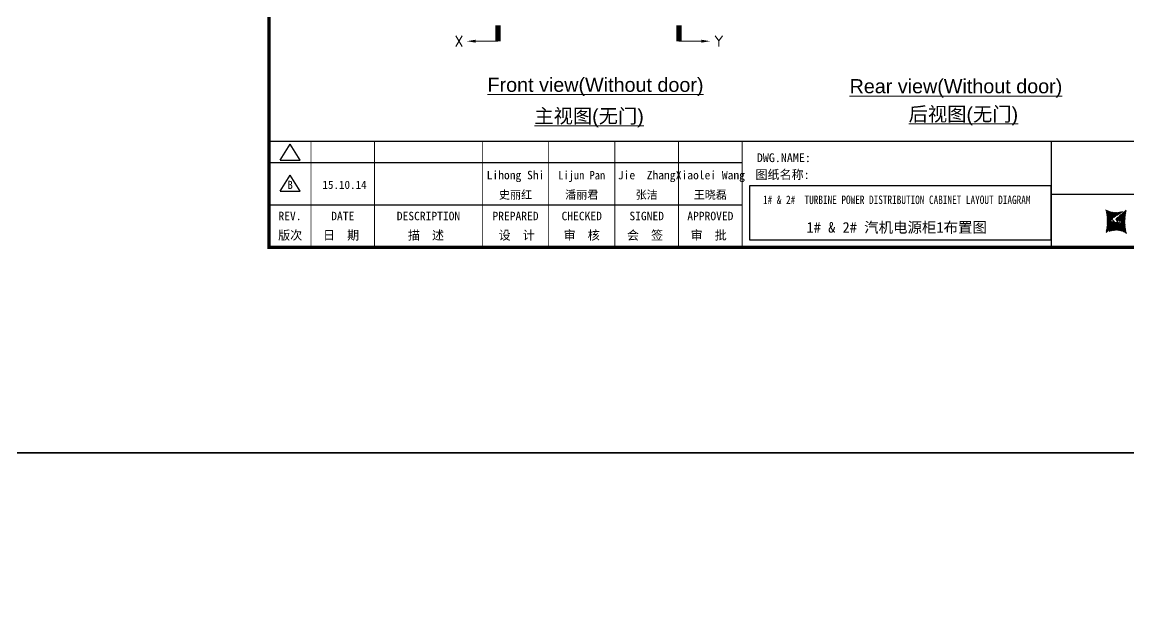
# Model space of a CAD drawing. Extents: x 79822 to 122366, y -56021 to -28815.
# Drawn here: x 85724 to 88859, y -42339 to -40682 of the extents above; entities that cross this region are included whole.
import ezdxf
from ezdxf.enums import TextEntityAlignment as Align

# ---------------------------------------------------------------- set-up
doc = ezdxf.new("R2010")
doc.units = 0
doc.header["$LTSCALE"] = 100
doc.header["$MEASUREMENT"] = 0
for name, color, linetype in [('LOOP', 5, 'Continuous'), ('t', 1, 'Continuous'), ('TEXT', 7, 'Continuous'), ('标准图框及表格', 7, 'Continuous')]:
    doc.layers.add(name, color=color, linetype=linetype)
doc.styles.add('HZ', font='arial.ttf', dxfattribs={"width": 0.7})
doc.styles.add('ROMANT', font='romant.shx')
doc.styles.get("Standard").update_dxf_attribs({"font": ''})
doc.styles.get('Standard').set_extended_font_data('SimSun')
pattern_1 = [(45, (0, 0), (-0.736262898216564, 0.7362628982165641), [])]

# ---------------------------------------------------------------- blocks, each defined once
blk = doc.blocks.new('图框')
at = {"layer": '标准图框及表格'}
h = blk.add_hatch(dxfattribs=at)
h.set_pattern_fill('ANSI31', color=5, scale=8.329863809039892, style=0)
h.set_pattern_definition(pattern_1)
edge = h.paths.add_edge_path()
edge.add_arc((2399.257256036391, -2998.153851416566), 55.18534773488954, 238.1092081981581, 291.6531626184834)
edge.add_line((2419.619937407027, -3049.445018414634), (2388.525499730735, -3070.242821799802))
edge.add_arc((2238.907377712399, -3078.328790578547), 135.3602868968974, 346.3915348661821, 374.2500326978034)
edge.add_line((2370.467593623529, -3110.177132109857), (2397.50623789792, -3087.85242802291))
edge.add_line((2391.339199201146, -3080.281448750429), (2396.143986595598, -3080.898839897796))
edge.add_spline(control_points=[(2397.470018868538, -3087.887634953957), (2398.35948137939, -3087.023080631327), (2399.970992452319, -3085.456697735681), (2399.869182150054, -3081.252294174519), (2397.426500162081, -3081.012803431273), (2396.121921064187, -3080.884897048199)], knot_values=[0, 0, 0, 0, 6.844331067525468, 12.40042740766005, 18.76924275352248, 18.76924275352248, 18.76924275352248, 18.76924275352248], weights=[1, 1, 1, 1, 1, 1], degree=3, periodic=0)
edge.add_spline(control_points=[(2388.515363058686, -3070.265433304907), (2387.789374929038, -3070.86905758363), (2386.478198365832, -3071.959237952229), (2385.544096281083, -3073.38263759949), (2385.127199159644, -3074.017912079413)], knot_values=[0, 0, 0, 0, 5.253673658024614, 9.488438564008057, 9.488438564008057, 9.488438564008057, 9.488438564008057], weights=[1, 1, 1, 1, 1], degree=3, periodic=0)
edge.add_spline(control_points=[(2386.272665588534, -3072.281716856574), (2385.721471206634, -3072.905523096015), (2384.632427465753, -3074.386714445929), (2384.912828655535, -3077.72895088909), (2387.858851342782, -3079.895552619193), (2390.185443934519, -3080.145534927004), (2391.314573401905, -3080.266855002868)], knot_values=[10.66597461496156, 10.66597461496156, 10.66597461496156, 10.66597461496156, 18.97770399508879, 28.89455822145742, 41.119553648298, 52.64692538081317, 52.64692538081317, 52.64692538081317, 52.64692538081317], weights=[1, 1, 1, 1, 1, 1, 1], degree=3, periodic=0)
h = blk.add_hatch(dxfattribs=at)
h.set_pattern_fill('ANSI31', color=3, scale=8.329863809039892, style=0)
h.set_pattern_definition(pattern_1)
edge = h.paths.add_edge_path()
edge.add_line((2402.469732125144, -3075.776359090531), (2407.706041465404, -3076.440586092609))
edge.add_spline(control_points=[(2401.044493204623, -3068.769946203269), (2400.155030693568, -3069.634500525768), (2398.543519620813, -3071.200883421574), (2398.645329922932, -3075.40528698259), (2401.088011911052, -3075.644777725895), (2402.392591008975, -3075.772684108895)], knot_values=[0, 0, 0, 0, 6.844331067526932, 12.40042740766158, 18.76924275352342, 18.76924275352342, 18.76924275352342, 18.76924275352342], weights=[1, 1, 1, 1, 1, 1], degree=3, periodic=0)
edge.add_line((2428.046918449632, -3046.480449047325), (2401.008274175249, -3068.805153134272))
edge.add_spline(control_points=[(2412.625169549749, -3083.918607966574), (2413.015644598316, -3083.422785431954), (2413.86377905187, -3082.052674005965), (2413.601683417044, -3078.928630268005), (2410.655660730175, -3076.762028538062), (2408.329068138031, -3076.512046230251), (2407.199938671052, -3076.390726154226)], knot_values=[12.65408913243743, 12.65408913243743, 12.65408913243743, 12.65408913243743, 18.97770399508879, 28.89455822145742, 41.119553648298, 52.64692538081317, 52.64692538081317, 52.64692538081317, 52.64692538081317], weights=[1, 1, 1, 1, 1, 1, 1], degree=3, periodic=0)
edge.add_line((2411.626283690712, -3084.975693399283), (2412.781242849298, -3083.732051979769))
edge.add_line((2410.021343801694, -3086.399138189481), (2411.626283690712, -3084.975693399414))
edge.add_line((2378.894574665755, -3107.212562742519), (2409.989012342048, -3086.414759357351))
edge.add_arc((2399.257256036391, -3158.503729740543), 55.18534773488965, 58.10920819815809, 111.6531626184834)
edge.add_arc((2559.607134360383, -3078.328790578547), 135.360286896897, 166.3915348661823, 194.2500326978024)
at = {"color": 7}
for p, q in [((2215.642035047145, -2851.581424744189), (2215.642035047145, -3151.581424744189)), ((0, -2911.581424744189), (1340.158172602998, -2911.581424744189)), ((2215.642035047145, -3001.581424744189), (3115.642035047145, -3001.581424744189)), ((0, -3031.581424744189), (1340.158172602998, -3031.581424744189))]:
    blk.add_line(p, q, dxfattribs=at)
at = {"color": 7, "const_width": 3}
blk.add_lwpolyline([(4115.642035047145, -2851.581424744189), (0, -2851.581424744189)], dxfattribs=at)
at = {"layer": 't', "color": 7}
for p, q in [((31.94938321653171, -2904.992613363662), (59.89920926059131, -2859.122325316828)), ((87.8490353046218, -2904.992613363662), (59.89920926059131, -2859.122325316828)), ((31.94938321653171, -2904.992613363662), (87.8490353046218, -2904.992613363662)), ((31.94938321653171, -2992.977239491032), (59.89920926059131, -2947.106951444141)), ((87.8490353046218, -2992.977239491032), (59.89920926059131, -2947.106951444141)), ((31.94938321653171, -2992.977239491032), (87.8490353046218, -2992.977239491032))]:
    blk.add_line(p, q, dxfattribs=at)
at = {"layer": 't', "color": 7, "const_width": 9.61519705431492}
blk.add_lwpolyline([(4115.642035047145, -3151.581424744189), (4115.642035047145, 0), (0, 0), (0, -3151.581424744189)], close=True, dxfattribs=at)
at = {"layer": 't', "color": 7, "const_width": 2.40379926357873}
for points in [[(118.7653193609731, -2852.783324375967), (118.7653193609731, -3151.581424744189)], [(299.0502641293569, -2852.783324375967), (299.0502641293569, -3151.581424744189)], [(604.3883150879992, -2852.783324375967), (604.3883150879992, -3156.41304604568)], [(791.9882990770857, -2852.783324375967), (791.9882990770857, -3156.41304604568)], [(979.588283066143, -2852.783324375967), (979.588283066143, -3156.41304604568)], [(1159.873227834585, -2852.783324375967), (1159.873227834585, -3156.41304604568)], [(1340.158172602998, -2852.783324375967), (1340.158172602998, -3156.41304604568)]]:
    blk.add_lwpolyline(points, dxfattribs=at)
at = {"color": 7, "flags": 8}
for tag, p, height in [('DWG.NAME:', (1381.636459220965, -2910.37952511241), 25), ('PROJECTNAME:', (3125.480185663539, -2912.807924402037), 24), ('PROJECTNAME：', (3339.10867075545, -2913.108539231762), 25), ('DWG.NO.:', (3128.186172261583, -3030.402470643486), 24), ('图纸编号', (3315.362718925957, -3052.404678158069), 24), ('FILENO.:', (3128.672545599984, -3106.104124450346), 24), ('文档号', (3317.726365529132, -3124.132485953713), 24)]:
    blk.add_attdef(tag, p, '', height=height, dxfattribs=at)
for tag, height, p in [('RENLIU', 24, (698.1883070825425, -2950.380597809435)), ('SHUFENWANG', 24, (885.7882910716289, -2950.380597809435)), ('FANGHOU', 24, (1069.730755450379, -2950.380597809435)), ('DANDANLI', 24, (1250.015700218792, -2950.380597809435)), ('A', 23, (59.89920926059131, -2974.881554149018)), ('设计时间', 23, (213.8658221408186, -2974.881554149018)), ('刘仁', 23, (698.1883070825425, -3002.188376027443)), ('王姝芬', 23, (885.7882910716289, -3002.188376027443)), ('侯方', 23, (1069.730755450379, -3002.188376027443)), ('李丹丹', 23, (1250.015700218792, -3002.188376027443)), ('#10STATIONONTROLCABINETCOVER', 30, (1777.900103825072, -3017.182374560078)), ('PAGEXOFX', 24, (3953.713803545135, -3039.081424744189)), ('REV.', 24, (59.38265968048654, -3063.048954873535)), ('DATE', 24, (208.907791745165, -3063.048954873535)), ('DESCRIPTION', 24, (451.7192896086781, -3063.048954873535)), ('PREPARED', 24, (698.1883070825425, -3063.048954873535)), ('CHECKED', 24, (885.7882910716144, -3063.048954873535)), ('SIGNED', 24, (1069.730755450364, -3063.048954873535)), ('APPROVED', 24, (1250.015700218792, -3063.048954873535)), ('图纸名称', 30, (1777.900103825072, -3094.695064044037)), ('第几页共几页', 24, (3953.713803545135, -3114.081424744189))]:
    blk.add_attdef(tag, text='', height=height, dxfattribs=at).set_placement(p, align=Align.MIDDLE)
for tag, p in [('图纸名称:', (1377.81237181677, -2965.923337057193)), ('项目名称：', (3121.562334825969, -2984.305160940257)), ('项目名称：', (3325.036680579346, -2984.305160940257))]:
    blk.add_attdef(tag, text='', height=25, dxfattribs=at).set_placement(p, align=Align.BOTTOM_LEFT)
at = {"color": 7, "width": 0.8, "flags": 8}
blk.add_attdef('HANGZHOUHOLLYSYSAUTOMATIONCO.,LTD.', text='', height=24, dxfattribs=at).set_placement((2770.082304289484, -3045.714803244191), align=Align.MIDDLE)
at = {"layer": 't', "color": 7}
for s, p in [('版次', (59.89920926059131, -3117.600441270843)), ('日  期', (204.1999693705875, -3117.600441270843)), ('描  述', (444.4895954714448, -3117.600441270843)), ('设  计', (701.4970341851513, -3117.600441270843)), ('审  核', (885.5947788425256, -3117.600441270843)), ('会  签', (1065.022933075787, -3117.600441270843)), ('审  批', (1245.3078778442, -3117.600441270843))]:
    blk.add_text(s, height=25, dxfattribs=at).set_placement(p, align=Align.MIDDLE_CENTER)
at = {"layer": '标准图框及表格', "color": 5, "style": 'HZ'}
for s, p in [('pgqh', (2373.884875617339, -3059.677228196226)), ('hollilas', (2374.051901626051, -3085.968484618272))]:
    blk.add_text(s, height=5.205656721233694, dxfattribs=at).set_placement(p)
at = {"layer": '标准图框及表格', "color": 3, "style": 'HZ'}
for s, height, p in [('auto', 8.676094535389492, (2400.907127263781, -3074.200036411981)), ('hollysys', 4.338047267694746, (2402.5381050141, -3099.731461394062))]:
    blk.add_text(s, height=height, dxfattribs=at).set_placement(p)

msp = doc.modelspace()

# ---------------------------------------------------------------- linework, layer by layer
at = {"color": 1}
for points in [[(79822.04042432853, -37406.2213611232), (122365.9058342829, -37406.2213611232), (122365.9058342829, -41902.71170878626), (79822.04042432853, -41902.71170878626)], [(87785.14131451587, -41145.29639338219), (88637.6583945149, -41145.29639338219), (88637.6583945149, -41300.25068577137), (87785.14131451587, -41300.25068577137)], [(80424.02288337171, -41902.71170878626), (120415.6888531589, -41902.71170878626), (120415.6888531589, -46484.74540639428), (80424.02288337171, -46484.74540639428)]]:
    msp.add_lwpolyline(points, close=True, dxfattribs=at)
at = {"layer": 'LOOP', "color": 5, "lineweight": 0}
for p, q in [((87008.33644094743, -40736.41129295628), (87071.73823537416, -40736.41129295628)), ((87008.33644094743, -40736.41129295628), (87071.73823537416, -40736.41129295628)), ((87647.84655464918, -40736.41129295628), (87584.44476022248, -40736.41129295628)), ((87647.84655464918, -40736.41129295628), (87584.44476022248, -40736.41129295628))]:
    msp.add_line(p, q, dxfattribs=at)
at = {"layer": 'LOOP', "color": 5, "lineweight": 0, "const_width": 15}
for points in [[(87071.73823537416, -40736.41129295628), (87071.73823537416, -40691.27020074212)], [(87071.73823537416, -40736.41129295628), (87071.73823537416, -40691.27020074212)], [(87584.44476022248, -40736.41129295628), (87584.44476022248, -40691.27020074212)], [(87584.44476022248, -40736.41129295628), (87584.44476022248, -40691.27020074212)]]:
    msp.add_lwpolyline(points, dxfattribs=at)
at = {"layer": 'LOOP', "color": 5, "lineweight": 0}
for points in [[(87008.33644094743, -40732.24462628959), (86983.33644094743, -40736.41129295628), (87008.33644094743, -40740.57795962296)], [(87008.33644094743, -40732.24462628959), (86983.33644094743, -40736.41129295628), (87008.33644094743, -40740.57795962296)], [(87647.84655464918, -40732.24462628959), (87672.84655464918, -40736.41129295628), (87647.84655464918, -40740.57795962296)], [(87647.84655464918, -40732.24462628959), (87672.84655464918, -40736.41129295628), (87647.84655464918, -40740.57795962296)]]:
    msp.add_solid(points, dxfattribs=at)

# ---------------------------------------------------------------- block references
at = {"color": 1}
ref = msp.add_blockref('图框', (86423.40057644768, -38168.54267871319), dxfattribs=at)
ref.add_attrib('图纸名称', '1# & 2# 汽机电源柜1布置图', dxfattribs={"color": 7, "height": 30, "flags": 8}).set_placement((88201.30068027275, -41263.23774275723), align=Align.MIDDLE)
ref.add_attrib('刘仁', '史丽红', dxfattribs={"color": 7, "height": 23, "flags": 8}).set_placement((87121.58888353022, -41170.73105474063), align=Align.MIDDLE)
ref.add_attrib('王姝芬', '潘丽君', dxfattribs={"color": 7, "height": 23, "flags": 8}).set_placement((87309.1888675193, -41170.73105474063), align=Align.MIDDLE)
ref.add_attrib('侯方', '张洁', dxfattribs={"color": 7, "height": 23, "flags": 8}).set_placement((87493.13133189805, -41170.73105474063), align=Align.MIDDLE)
ref.add_attrib('李丹丹', '王晓磊', dxfattribs={"color": 7, "height": 23, "flags": 8}).set_placement((87673.41627666647, -41170.73105474063), align=Align.MIDDLE)
ref.add_attrib('设计时间', '15.10.14', dxfattribs={"color": 7, "height": 23, "flags": 8}).set_placement((86637.2663985885, -41143.42423286221), align=Align.MIDDLE)
ref.add_attrib('A', 'B', dxfattribs={"color": 7, "height": 23, "flags": 8}).set_placement((86483.29978570827, -41143.42423286221), align=Align.MIDDLE)
ref.add_attrib('REV.', 'REV.', dxfattribs={"color": 7, "height": 24, "flags": 8}).set_placement((86482.78323612816, -41231.59163358672), align=Align.MIDDLE)
ref.add_attrib('DATE', 'DATE', dxfattribs={"color": 7, "height": 24, "flags": 8}).set_placement((86632.30836819284, -41231.59163358672), align=Align.MIDDLE)
ref.add_attrib('DESCRIBE', 'DESCRIPTION', dxfattribs={"color": 7, "height": 24, "flags": 8}).set_placement((86875.11986605635, -41231.59163358672), align=Align.MIDDLE)
ref.add_attrib('PREPARE', 'PREPARED', dxfattribs={"color": 7, "height": 24, "flags": 8}).set_placement((87121.58888353022, -41231.59163358672), align=Align.MIDDLE)
ref.add_attrib('VERIFY', 'CHECKED', dxfattribs={"color": 7, "height": 24, "flags": 8}).set_placement((87309.18886751929, -41231.59163358672), align=Align.MIDDLE)
ref.add_attrib('SIGN', 'SIGNED', dxfattribs={"color": 7, "height": 24, "flags": 8}).set_placement((87493.13133189804, -41231.59163358672), align=Align.MIDDLE)
ref.add_attrib('APPROVER', 'APPROVED', dxfattribs={"color": 7, "height": 24, "flags": 8}).set_placement((87673.41627666647, -41231.59163358672), align=Align.MIDDLE)
ref.add_attrib('RENLIU', 'Lihong Shi', dxfattribs={"color": 7, "height": 24, "flags": 8}).set_placement((87121.58888353022, -41118.92327652263), align=Align.MIDDLE)
ref.add_attrib('SHUFENWANG', 'Lijun Pan', dxfattribs={"color": 7, "height": 24, "width": 0.9, "flags": 8}).set_placement((87309.1888675193, -41118.92327652263), align=Align.MIDDLE)
ref.add_attrib('FANGHOU', 'Jie  Zhang', dxfattribs={"color": 7, "height": 24, "flags": 8}).set_placement((87493.13133189805, -41118.92327652263), align=Align.MIDDLE)
ref.add_attrib('DANDANLI', 'Xiaolei Wang', dxfattribs={"color": 7, "height": 24, "flags": 8}).set_placement((87673.41627666647, -41118.92327652263), align=Align.MIDDLE)
ref.add_attrib('DWG.NAME:', 'DWG.NAME:', (87805.03703566863, -41078.9222038256), dxfattribs={"color": 7, "height": 25, "flags": 8})
ref.add_attrib('#10STATIONONTROLCABINETCOVER', '1# & 2#  TURBINE POWER DISTRIBUTION CABINET LAYOUT DIAGRAM', dxfattribs={"color": 7, "height": 24, "width": 0.8, "flags": 8}).set_placement((88201.30068027275, -41185.72505327327), align=Align.MIDDLE)
ref.add_attrib('图纸名称:', '图纸名称:', dxfattribs={"color": 7, "height": 25, "flags": 8}).set_placement((87801.21294826445, -41134.46601577038), align=Align.BOTTOM_LEFT)

# ---------------------------------------------------------------- texts
at = {"layer": 'TEXT', "color": 5, "lineweight": 0, "style": 'ROMANT'}
for s, p in [('X', (86961.72077623697, -40751.10217955994)), ('X', (86961.72077623697, -40751.10217955994)), ('Y', (87697.3193622168, -40751.10217955994)), ('Y', (87697.3193622168, -40751.10217955994))]:
    msp.add_text(s, height=30, dxfattribs=at).set_placement(p, align=Align.CENTER)
at = {"layer": 'TEXT', "color": 7, "lineweight": 0, "style": 'HZ'}
for s, p in [('%%UFront view(Without door)', (87348.18505218343, -40879.8582587925)), ('%%URear view(Without door)', (88368.96696018922, -40883.92187854294)), ('%%U主视图(无门)', (87329.98590649272, -40968.28320244969)), ('%%U后视图(无门)', (88390.14826051999, -40962.84593839931))]:
    msp.add_text(s, height=40, dxfattribs=at).set_placement(p, align=Align.CENTER)

doc.saveas('drawing.dxf')
